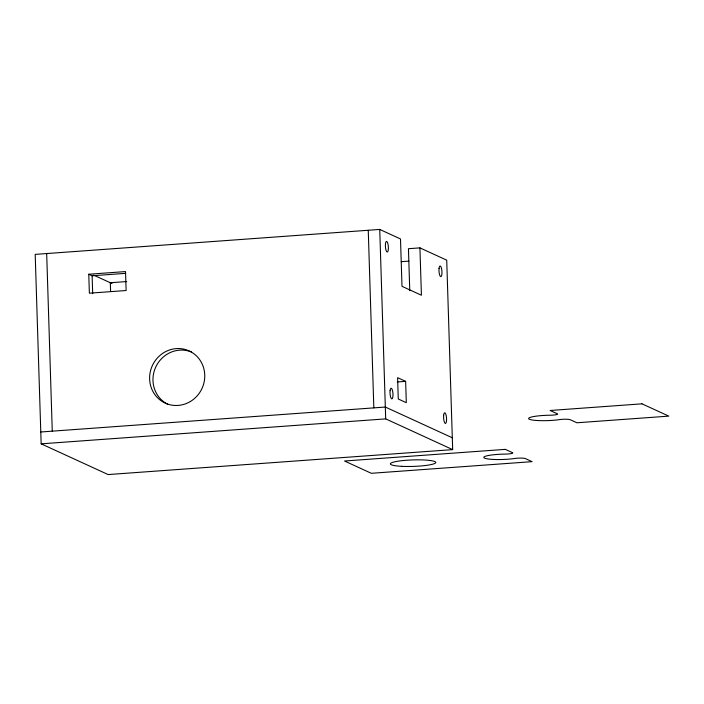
<?xml version="1.0" encoding="UTF-8"?>
<svg xmlns="http://www.w3.org/2000/svg" width="704" height="704" viewBox="0 0 704 704"><rect width="100%" height="100%" fill="white"/><g stroke="black" fill="none" stroke-linecap="round" stroke-linejoin="round"><path stroke-width="1.06" d="M419.927 247.87L421.414 295.231L401.993 286.326L400.506 238.964L379.738 229.434L35.2 254.382L41.158 443.837L108.134 474.566L452.672 449.618L446.723 260.163L419.927 247.87L408.443 248.706L409.763 290.682M88.774 274.243L125.523 271.577L126.122 290.523L89.373 293.19L88.774 274.243L92.118 275.774L125.629 273.354M126.72 281.556L110.317 282.744L110.59 291.518M401.262 261.677L408.918 261.122M397.285 381.964L405.636 381.357L406.305 402.67L398.27 398.983L397.602 377.67L405.636 381.357M40.779 431.992L385.326 407.044L452.302 437.774M41.158 443.837L385.695 418.88L452.672 449.618M93.667 275.114L111.989 283.518M379.738 229.434L385.695 418.88M368.254 230.27L373.833 407.871M92.118 275.774L92.682 293.674M46.684 253.554L52.263 431.165M167.825 404.316A28.723 27.333 -65.4 0 1 155.646 367.268A28.723 27.333 -65.4 0 1 191.558 352.035M642.004 403.832L550.132 410.485L557.383 413.82A6.556 0.933 -1.8 0 1 550.123 415.228A18.726 2.666 -1.8 0 0 529.373 419.258A18.726 2.666 -1.8 0 0 559.636 419.593A6.556 0.933 -1.8 0 1 570.222 419.707L576.919 422.778L668.8 416.126L642.004 403.832M505.314 449.363L344.52 461.006L371.316 473.299L532.101 461.657L525.404 458.577A6.556 0.933 -1.8 0 0 514.809 458.462A18.726 2.666 -1.8 0 1 484.546 458.128A18.726 2.666 -1.8 0 1 505.305 454.098A6.556 0.933 -1.8 0 0 512.565 452.69L505.314 449.363M190.414 401.482A28.723 27.333 -65.4 0 0 191.523 352.141A28.723 27.333 -65.4 0 0 149.618 377.441A28.723 27.333 -65.4 0 0 190.414 401.482M385.458 243.857A5.35 1.461 85.9 0 0 387.182 252.05A5.35 1.461 85.9 0 0 388.018 244.244A5.35 1.461 85.9 0 0 385.458 243.857M439.041 268.435A5.35 1.461 85.9 0 0 440.766 276.637A5.35 1.461 85.9 0 0 441.602 268.831A5.35 1.461 85.9 0 0 439.041 268.435M443.652 415.263A5.35 1.461 85.9 0 0 445.377 423.456A5.35 1.461 85.9 0 0 446.213 415.65A5.35 1.461 85.9 0 0 443.652 415.263M390.069 390.676A5.35 1.461 85.9 0 0 391.794 398.878A5.35 1.461 85.9 0 0 392.63 391.072A5.35 1.461 85.9 0 0 390.069 390.676M401.641 466.321A22.739 3.247 -1.8 0 0 435.776 462.466A22.739 3.247 -1.8 0 0 401.72 460.698A22.739 3.247 -1.8 0 0 401.641 466.321"/></g></svg>
